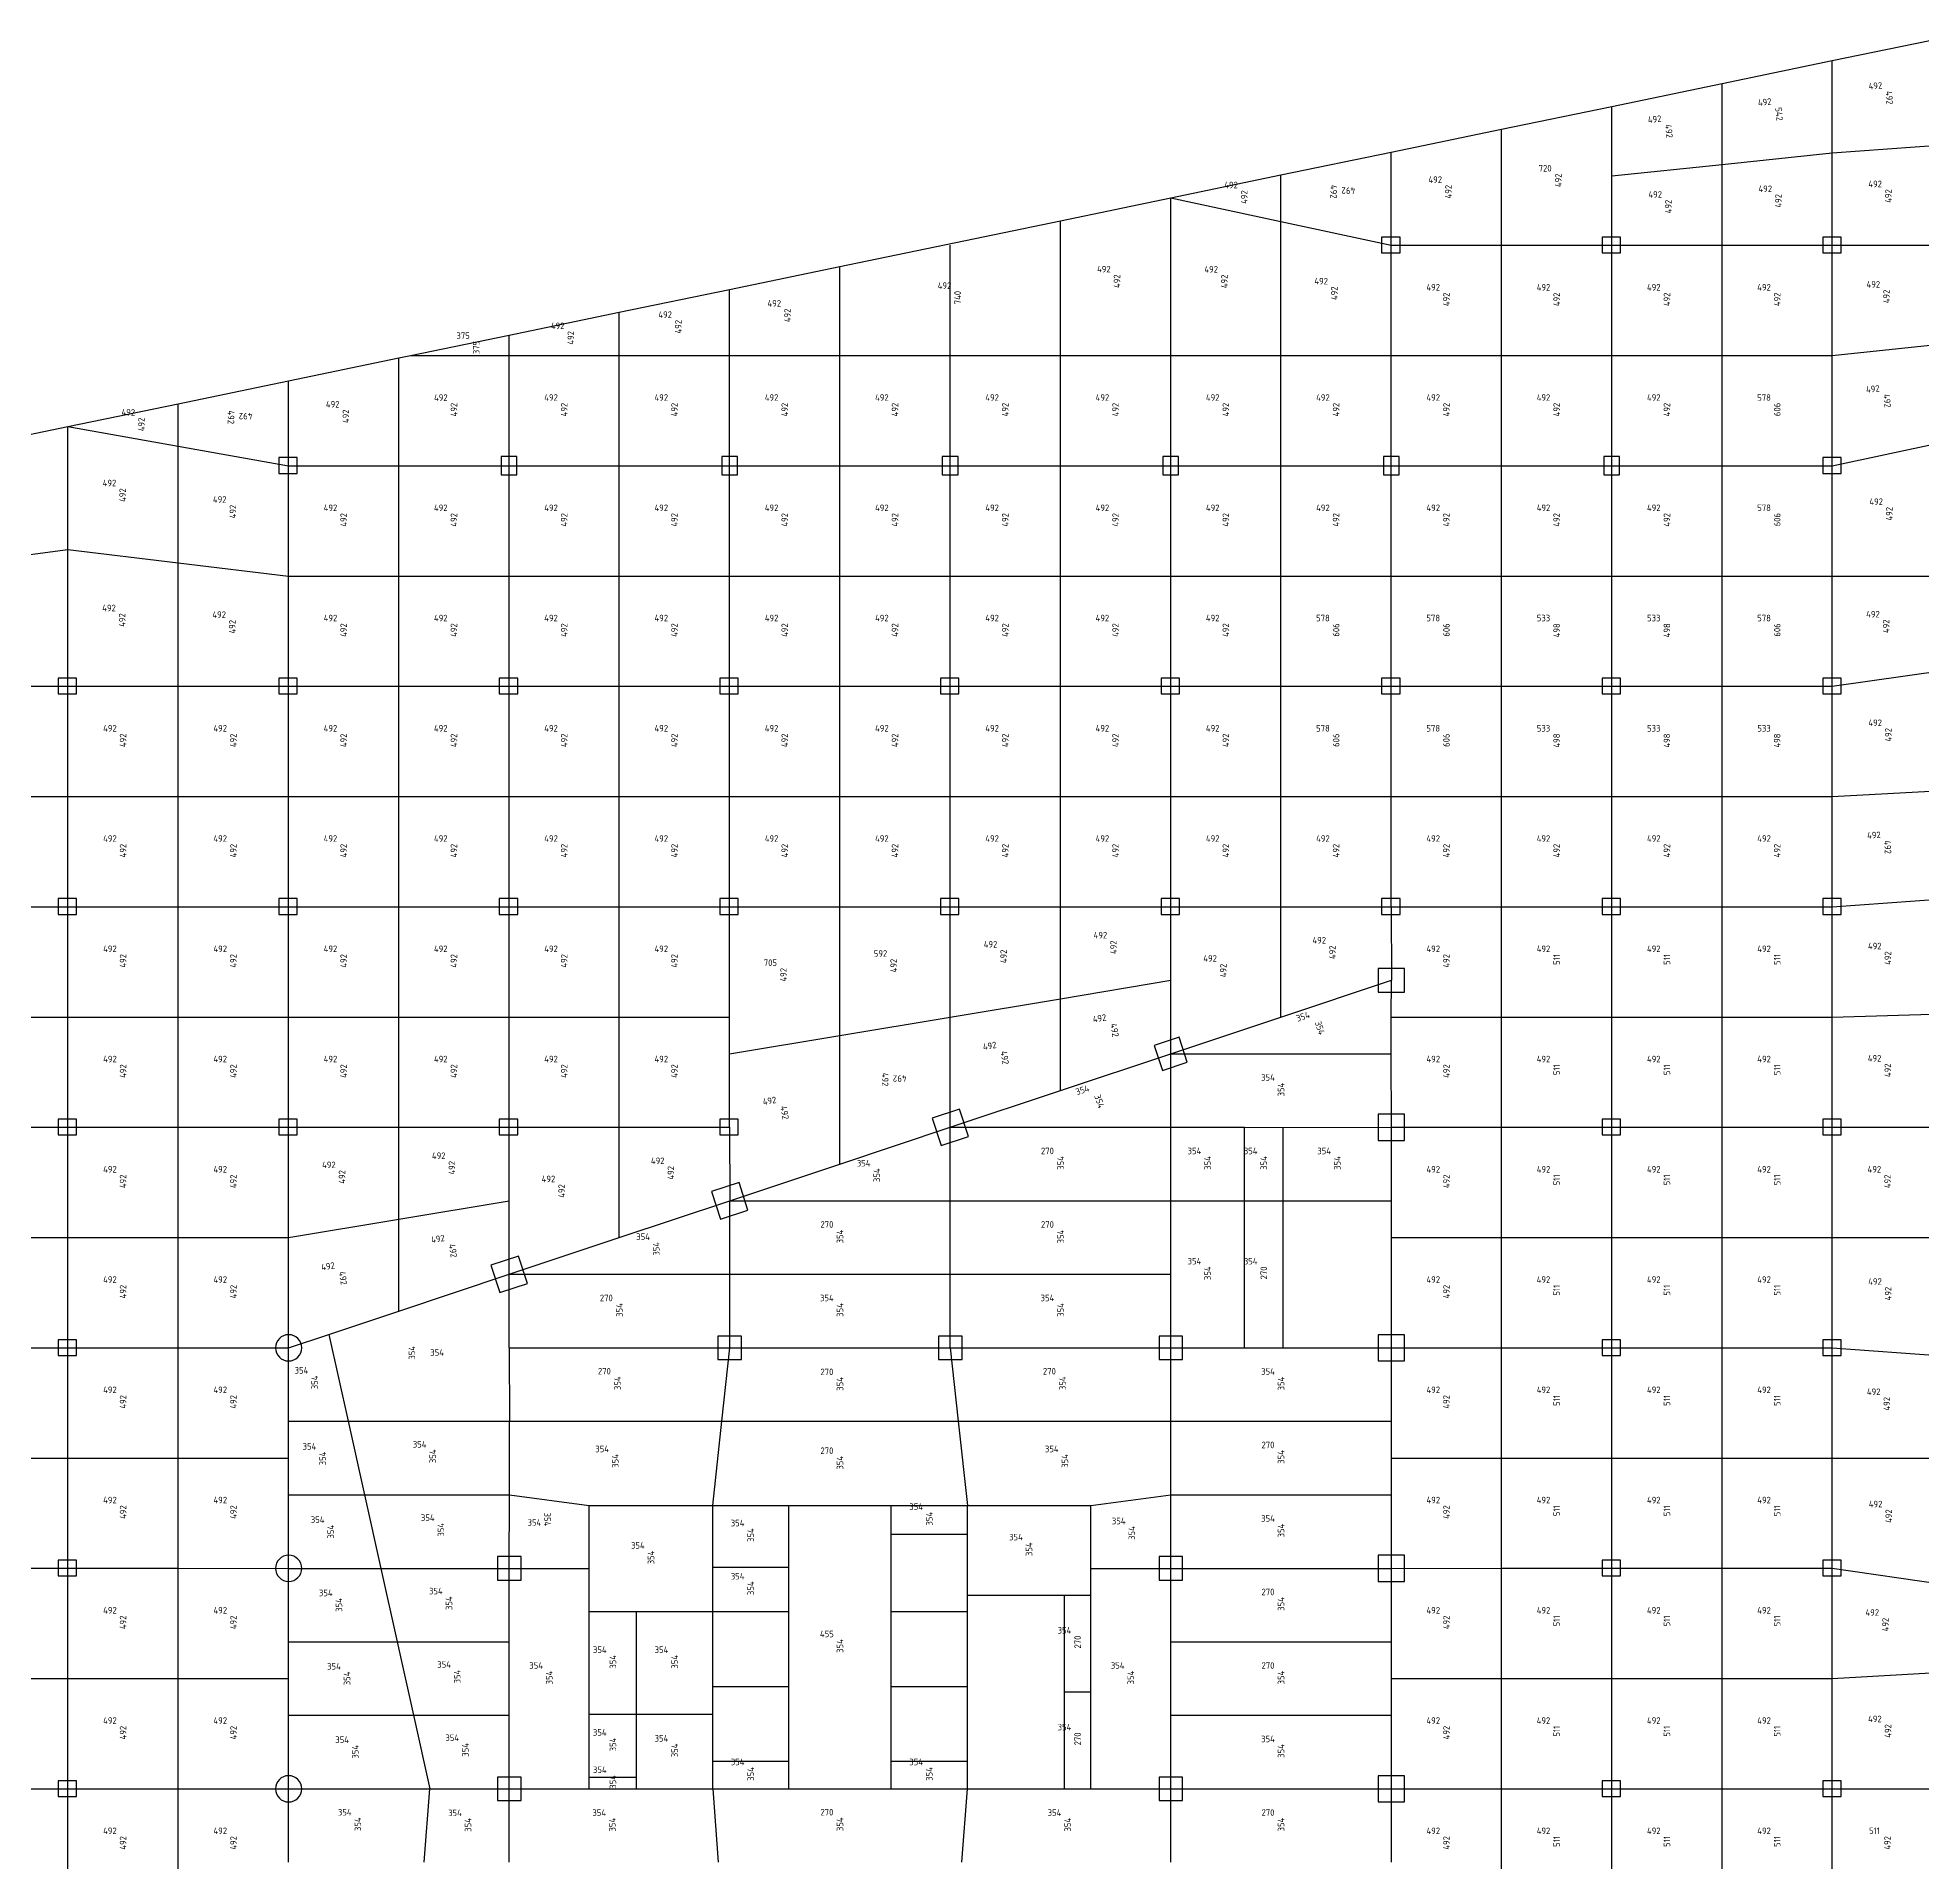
# Model space of a CAD drawing. Header units: millimetres. Extents: x -245177 to 1112891, y -1092030 to 122567.
# Drawn here: x 857635 to 929415, y 16233 to 85741 of the extents above; entities that cross this region are included whole.
import ezdxf
from ezdxf.enums import TextEntityAlignment as Align

# ---------------------------------------------------------------- set-up
doc = ezdxf.new("R2010")
doc.units = ezdxf.units.MM
doc.header["$MEASUREMENT"] = 0
for name, color, linetype in [('12', 2, 'Continuous'), ('dsg', 7, 'Continuous'), ('jiantu', 134, 'Continuous')]:
    doc.layers.add(name, color=color, linetype=linetype)
doc.styles.add('TrueTypeFont', font='yjkeng.shx', dxfattribs={"bigfont": 'yjkchn.shx'})

msp = doc.modelspace()

# ---------------------------------------------------------------- linework, layer by layer
at = {"layer": 'jiantu', "color": 94}
for p, q in [((925987, 84869), (930193, 85741)), ((921787, 83997), (925987, 84869)), ((917587, 83126), (921787, 83997)), ((913387, 82254), (917587, 83126)), ((909187, 81383), (913387, 82254)), ((904987, 80511), (909187, 81383)), ((900787, 79640), (904987, 80511)), ((896587, 78769), (900787, 79640)), ((888187, 77026), (896587, 78769)), ((883987, 76154), (888187, 77026)), ((879787, 75283), (883987, 76154)), ((875587, 74411), (879787, 75283)), ((871837, 73633), (875587, 74411)), ((867187, 72668), (871387, 73540)), ((871387, 73540), (871837, 73633)), ((862987, 71797), (867187, 72668)), ((858787, 70925), (862987, 71797)), ((854587, 70054), (858787, 70925)), ((903593, 44232), (905073, 44230)), ((903593, 41433), (903593, 44232)), ((905073, 44230), (909193, 44232)), ((909193, 41433), (909193, 44232)), ((903593, 35832), (903593, 41433)), ((909193, 40033), (909193, 41433)), ((909193, 35832), (909193, 40033)), ((903593, 35832), (905072, 35830)), ((905072, 35830), (909193, 35832)), ((878643, 29832), (880093, 29832)), ((878643, 27432), (878643, 29832)), ((881593, 29832), (883343, 29832)), ((883343, 29832), (883443, 29832)), ((883343, 27482), (883343, 29832)), ((890143, 29832), (890443, 29832)), ((890143, 28732), (890143, 29832)), ((892743, 29832), (893043, 29832)), ((893043, 28732), (893043, 29832)), ((896643, 29832), (897743, 29832)), ((897743, 27432), (897743, 29832)), ((890143, 28732), (893043, 28732)), ((890143, 25782), (890143, 28732)), ((893043, 27957), (893043, 28732)), ((878643, 25782), (878643, 27432)), ((897743, 26407), (897743, 27432)), ((893043, 26407), (893043, 26557)), ((893043, 25782), (893043, 26407)), ((897743, 25432), (897743, 26407)), ((878643, 25432), (878643, 25782)), ((883343, 22932), (883343, 25782)), ((883343, 25782), (886243, 25782)), ((886243, 24957), (886243, 25782)), ((890143, 25782), (893043, 25782)), ((893043, 22932), (893043, 25782)), ((878643, 21882), (878643, 23832)), ((897743, 22732), (897743, 23832)), ((883343, 21882), (883343, 22932)), ((893043, 20082), (893043, 22932)), ((897743, 19032), (897743, 22732)), ((878643, 19482), (878643, 21882)), ((883343, 20082), (883343, 21882)), ((886243, 20082), (886243, 20907)), ((890143, 20082), (890143, 20907)), ((878643, 19032), (878643, 19482)), ((883343, 19032), (883343, 20082)), ((883343, 20082), (886243, 20082)), ((886243, 19032), (886243, 20082)), ((890143, 19032), (890143, 20082)), ((890143, 20082), (893043, 20082)), ((893043, 19032), (893043, 20082)), ((878643, 19032), (879893, 19032)), ((879893, 19032), (880443, 19032)), ((880443, 19032), (883343, 19032)), ((885943, 19032), (886243, 19032)), ((890143, 19032), (890443, 19032)), ((893043, 19032), (896493, 19032)), ((896493, 19032), (896743, 19032)), ((896743, 19032), (897743, 19032))]:
    msp.add_line(p, q, dxfattribs=at)
at = {"layer": 'jiantu'}
for p, q in [((925987, 81351), (925987, 84869)), ((921787, 80915), (921787, 83997)), ((917587, 80479), (917587, 83126)), ((913387, 77833), (913387, 82254)), ((909187, 77833), (909187, 81383)), ((921787, 80915), (925987, 81351)), ((925987, 81351), (930193, 81657)), ((925987, 77833), (925987, 81351)), ((904987, 78737), (904987, 80511)), ((917587, 80479), (921787, 80915)), ((917587, 77833), (917587, 80479)), ((921787, 77833), (921787, 80915)), ((900787, 73633), (900787, 79640)), ((900787, 79640), (904987, 78737)), ((896587, 73633), (896587, 78769)), ((904987, 73633), (904987, 78737)), ((904987, 78737), (909187, 77833)), ((892387, 73633), (892387, 77833)), ((909187, 77833), (913387, 77833)), ((909187, 73633), (909187, 77833)), ((913387, 77833), (917587, 77833)), ((913387, 73633), (913387, 77833)), ((917587, 77833), (921787, 77833)), ((917587, 73633), (917587, 77833)), ((921787, 77833), (925987, 77833)), ((921787, 73633), (921787, 77833)), ((925987, 77833), (930193, 77833)), ((925987, 73633), (925987, 77833)), ((888187, 73633), (888187, 77026)), ((883987, 73633), (883987, 76154)), ((879787, 73633), (879787, 75283)), ((875587, 73633), (875587, 74411)), ((925987, 73633), (930192, 74083)), ((871387, 69433), (871387, 73540)), ((871837, 73633), (875587, 73633)), ((875587, 69433), (875587, 73633)), ((875587, 73633), (879787, 73633)), ((879787, 69433), (879787, 73633)), ((879787, 73633), (883987, 73633)), ((883987, 69433), (883987, 73633)), ((883987, 73633), (888187, 73633)), ((888187, 69433), (888187, 73633)), ((888187, 73633), (892387, 73633)), ((892387, 69433), (892387, 73633)), ((892387, 73633), (896587, 73633)), ((896587, 69433), (896587, 73633)), ((896587, 73633), (900787, 73633)), ((900787, 69433), (900787, 73633)), ((900787, 73633), (904987, 73633)), ((904987, 69433), (904987, 73633)), ((904987, 73633), (909187, 73633)), ((909187, 69433), (909187, 73633)), ((909187, 73633), (913387, 73633)), ((913387, 69433), (913387, 73633)), ((913387, 73633), (917587, 73633)), ((917587, 69433), (917587, 73633)), ((917587, 73633), (921787, 73633)), ((921787, 69433), (921787, 73633)), ((921787, 73633), (925987, 73633)), ((925987, 69433), (925987, 73633)), ((867187, 69433), (867187, 72668)), ((862987, 70179), (862987, 71797)), ((858787, 66248), (858787, 70925)), ((858787, 70925), (862987, 70179)), ((862987, 65740), (862987, 70179)), ((862987, 70179), (867187, 69433)), ((925987, 69433), (930192, 70333)), ((867187, 69433), (871387, 69433)), ((867187, 65233), (867187, 69433)), ((871387, 69433), (875587, 69433)), ((871387, 65233), (871387, 69433)), ((875587, 69433), (879787, 69433)), ((875587, 65233), (875587, 69433)), ((879787, 69433), (883987, 69433)), ((879787, 65233), (879787, 69433)), ((883987, 69433), (888187, 69433)), ((883987, 65233), (883987, 69433)), ((888187, 69433), (892387, 69433)), ((888187, 65233), (888187, 69433)), ((892387, 69433), (896587, 69433)), ((892387, 65233), (892387, 69433)), ((896587, 69433), (900787, 69433)), ((896587, 65233), (896587, 69433)), ((900787, 69433), (904987, 69433)), ((900787, 65233), (900787, 69433)), ((904987, 69433), (909187, 69433)), ((904987, 65233), (904987, 69433)), ((909187, 69433), (913387, 69433)), ((909187, 65233), (909187, 69433)), ((913387, 69433), (917587, 69433)), ((913387, 65233), (913387, 69433)), ((917587, 69433), (921787, 69433)), ((917587, 65233), (917587, 69433)), ((921787, 69433), (925987, 69433)), ((921787, 65233), (921787, 69433)), ((925987, 65233), (925987, 69433)), ((854587, 65678), (858787, 66248)), ((858787, 61033), (858787, 66248)), ((858787, 66248), (862987, 65740)), ((862987, 61033), (862987, 65740)), ((862987, 65740), (867187, 65233)), ((867187, 61033), (867187, 65233)), ((867187, 65233), (871387, 65233)), ((871387, 61033), (871387, 65233)), ((871387, 65233), (875587, 65233)), ((875587, 61033), (875587, 65233)), ((875587, 65233), (879787, 65233)), ((879787, 61033), (879787, 65233)), ((879787, 65233), (883987, 65233)), ((883987, 61033), (883987, 65233)), ((883987, 65233), (888187, 65233)), ((888187, 61033), (888187, 65233)), ((888187, 65233), (892387, 65233)), ((892387, 61033), (892387, 65233)), ((892387, 65233), (896587, 65233)), ((896587, 61033), (896587, 65233)), ((896587, 65233), (900787, 65233)), ((900787, 61033), (900787, 65233)), ((900787, 65233), (904987, 65233)), ((904987, 61033), (904987, 65233)), ((904987, 65233), (909187, 65233)), ((909187, 61033), (909187, 65233)), ((909187, 65233), (913387, 65233)), ((913387, 61033), (913387, 65233)), ((913387, 65233), (917587, 65233)), ((917587, 61033), (917587, 65233)), ((917587, 65233), (921787, 65233)), ((921787, 61033), (921787, 65233)), ((921787, 65233), (925987, 65233)), ((925987, 61033), (925987, 65233)), ((925987, 65233), (930192, 65233)), ((854587, 61033), (858787, 61033)), ((858787, 61033), (862987, 61033)), ((858787, 56833), (858787, 61033)), ((862987, 61033), (867187, 61033)), ((862987, 56833), (862987, 61033)), ((867187, 61033), (871387, 61033)), ((867187, 56833), (867187, 61033)), ((871387, 61033), (875587, 61033)), ((871387, 56833), (871387, 61033)), ((875587, 61033), (879787, 61033)), ((875587, 56833), (875587, 61033)), ((879787, 61033), (883987, 61033)), ((879787, 56833), (879787, 61033)), ((883987, 61033), (888187, 61033)), ((883987, 56833), (883987, 61033)), ((888187, 61033), (892387, 61033)), ((888187, 56833), (888187, 61033)), ((892387, 61033), (896587, 61033)), ((892387, 56833), (892387, 61033)), ((896587, 61033), (900787, 61033)), ((896587, 56833), (896587, 61033)), ((900787, 61033), (904987, 61033)), ((900787, 56833), (900787, 61033)), ((904987, 61033), (909187, 61033)), ((904987, 56833), (904987, 61033)), ((909187, 61033), (913387, 61033)), ((909187, 56833), (909187, 61033)), ((913387, 61033), (917587, 61033)), ((913387, 56833), (913387, 61033)), ((917587, 61033), (921787, 61033)), ((917587, 56833), (917587, 61033)), ((921787, 61033), (925987, 61033)), ((921787, 56833), (921787, 61033)), ((925987, 61033), (930191, 61633)), ((925987, 56833), (925987, 61033)), ((854587, 56833), (858787, 56833)), ((858787, 52633), (858787, 56833)), ((858787, 56833), (862987, 56833)), ((862987, 52633), (862987, 56833)), ((862987, 56833), (867187, 56833)), ((867187, 52633), (867187, 56833)), ((867187, 56833), (871387, 56833)), ((871387, 56833), (875587, 56833)), ((871387, 52633), (871387, 56833)), ((875587, 52633), (875587, 56833)), ((875587, 56833), (879787, 56833)), ((879787, 56833), (883987, 56833)), ((879787, 52633), (879787, 56833)), ((883987, 52633), (883987, 56833)), ((883987, 56833), (888187, 56833)), ((888187, 56833), (892387, 56833)), ((888187, 52633), (888187, 56833)), ((892387, 52633), (892387, 56833)), ((892387, 56833), (896587, 56833)), ((896587, 56833), (900787, 56833)), ((896587, 52633), (896587, 56833)), ((900787, 52633), (900787, 56833)), ((900787, 56833), (904987, 56833)), ((904987, 56833), (909187, 56833)), ((904987, 52633), (904987, 56833)), ((909187, 52633), (909187, 56833)), ((909187, 56833), (913387, 56833)), ((913387, 52633), (913387, 56833)), ((913387, 56833), (917587, 56833)), ((917587, 52633), (917587, 56833)), ((917587, 56833), (921787, 56833)), ((921787, 52633), (921787, 56833)), ((921787, 56833), (925987, 56833)), ((925987, 56833), (930191, 57066)), ((925987, 52633), (925987, 56833)), ((854587, 52633), (858787, 52633)), ((858787, 52633), (862987, 52633)), ((858787, 48433), (858787, 52633)), ((862987, 52633), (867187, 52633)), ((862987, 48433), (862987, 52633)), ((867187, 52633), (871387, 52633)), ((867187, 48433), (867187, 52633)), ((871387, 52633), (875587, 52633)), ((871387, 48433), (871387, 52633)), ((875587, 52633), (879787, 52633)), ((875587, 48433), (875587, 52633)), ((879787, 52633), (883987, 52633)), ((879787, 48433), (879787, 52633)), ((883987, 52633), (888187, 52633)), ((883987, 48433), (883987, 52633)), ((888187, 52633), (892387, 52633)), ((888187, 47733), (888187, 52633)), ((892387, 52633), (896587, 52633)), ((892390, 48433), (892387, 52633)), ((896587, 52633), (900787, 52633)), ((896587, 49133), (896587, 52633)), ((900787, 52633), (904987, 52633)), ((900789, 49833), (900787, 52633)), ((904987, 52633), (909187, 52633)), ((904987, 48431), (904987, 52633)), ((909187, 52633), (913387, 52633)), ((909187, 52633), (909193, 49832)), ((913387, 52633), (917587, 52633)), ((913387, 48433), (913387, 52633)), ((917587, 52633), (921787, 52633)), ((917587, 48433), (917587, 52633)), ((921787, 52633), (925987, 52633)), ((921787, 48433), (921787, 52633)), ((925987, 52633), (930191, 52933)), ((925987, 48433), (925987, 52633)), ((896587, 49133), (900789, 49833)), ((900791, 47033), (900789, 49833)), ((904987, 48431), (909193, 49832)), ((909189, 48433), (909193, 49832)), ((892390, 48433), (896587, 49133)), ((896587, 45631), (896587, 49133)), ((854587, 48433), (858787, 48433)), ((858787, 44233), (858787, 48433)), ((858787, 48433), (862987, 48433)), ((862987, 44233), (862987, 48433)), ((862987, 48433), (867187, 48433)), ((867187, 44233), (867187, 48433)), ((867187, 48433), (871387, 48433)), ((871387, 44233), (871387, 48433)), ((871387, 48433), (875587, 48433)), ((875587, 44233), (875587, 48433)), ((875587, 48433), (879787, 48433)), ((879787, 44233), (879787, 48433)), ((879787, 48433), (883987, 48433)), ((883987, 47033), (883987, 48433)), ((888187, 47733), (892390, 48433)), ((892393, 44232), (892390, 48433)), ((900791, 47033), (904987, 48431)), ((909190, 47033), (909189, 48433)), ((909189, 48433), (913387, 48433)), ((913387, 44233), (913387, 48433)), ((913387, 48433), (917587, 48433)), ((917587, 44233), (917587, 48433)), ((917587, 48433), (921787, 48433)), ((921787, 44233), (921787, 48433)), ((921787, 48433), (925987, 48433)), ((925987, 48433), (930190, 48551)), ((925987, 44233), (925987, 48433)), ((883987, 47033), (888187, 47733)), ((888187, 42831), (888187, 47733)), ((883987, 44233), (883987, 47033)), ((896587, 45631), (900791, 47033)), ((900793, 44232), (900791, 47033)), ((900791, 47033), (909190, 47033)), ((909193, 44232), (909190, 47033)), ((892393, 44232), (896587, 45631)), ((854587, 44233), (858787, 44233)), ((858787, 44233), (862987, 44233)), ((858787, 40033), (858787, 44233)), ((862987, 44233), (867187, 44233)), ((862987, 40033), (862987, 44233)), ((867187, 44233), (871387, 44233)), ((867190, 40033), (867187, 44233)), ((871387, 44233), (875587, 44233)), ((871387, 40732), (871387, 44233)), ((875587, 44233), (879787, 44233)), ((875590, 41433), (875587, 44233)), ((879787, 44233), (883987, 44233)), ((879787, 40031), (879787, 44233)), ((883987, 44233), (883993, 41432)), ((888187, 42831), (892393, 44232)), ((892393, 44232), (900793, 44232)), ((892393, 41433), (892393, 44232)), ((900793, 44232), (903593, 44232)), ((900793, 41433), (900793, 44232)), ((903593, 44232), (905073, 44230)), ((905073, 44230), (909193, 44232)), ((905073, 41433), (905073, 44230)), ((909193, 44232), (913387, 44233)), ((909193, 41433), (909193, 44232)), ((913387, 44233), (917587, 44233)), ((913387, 40033), (913387, 44233)), ((917587, 44233), (921787, 44233)), ((917587, 40033), (917587, 44233)), ((921787, 44233), (925987, 44233)), ((921787, 40033), (921787, 44233)), ((925987, 44233), (930190, 44233)), ((925987, 40033), (925987, 44233)), ((883993, 41432), (888187, 42831)), ((871387, 40732), (875590, 41433)), ((875593, 38632), (875590, 41433)), ((879787, 40031), (883993, 41432)), ((883993, 41432), (892393, 41433)), ((883993, 38633), (883993, 41432)), ((892393, 38633), (892393, 41433)), ((892393, 41433), (900793, 41433)), ((900793, 38633), (900793, 41433)), ((900793, 41433), (903593, 41433)), ((903593, 41433), (905073, 41433)), ((905072, 35830), (905073, 41433)), ((905073, 41433), (909193, 41433)), ((909193, 40033), (909193, 41433)), ((867190, 40033), (871387, 40732)), ((871387, 37231), (871387, 40732)), ((854587, 40033), (858787, 40033)), ((858787, 35833), (858787, 40033)), ((858787, 40033), (862987, 40033)), ((862987, 35833), (862987, 40033)), ((862987, 40033), (867190, 40033)), ((867193, 35832), (867190, 40033)), ((875593, 38632), (879787, 40031)), ((909193, 35832), (909193, 40033)), ((909193, 40033), (913387, 40033)), ((913387, 35833), (913387, 40033)), ((913387, 40033), (917587, 40033)), ((917587, 35833), (917587, 40033)), ((917587, 40033), (921787, 40033)), ((921787, 35833), (921787, 40033)), ((921787, 40033), (925987, 40033)), ((925987, 35833), (925987, 40033)), ((925987, 40033), (930190, 40033)), ((871387, 37231), (875593, 38632)), ((875587, 35832), (875593, 38632)), ((875593, 38632), (883993, 38633)), ((883993, 35832), (883993, 38633)), ((883993, 38633), (892393, 38633)), ((892393, 35832), (892393, 38633)), ((892393, 38633), (900793, 38633)), ((900793, 35832), (900793, 38633)), ((868719, 36341), (871387, 37231)), ((867193, 35832), (868719, 36341)), ((868719, 36341), (869455, 33033)), ((854587, 35833), (858787, 35833)), ((858787, 35833), (862987, 35833)), ((858787, 31633), (858787, 35833)), ((862987, 35833), (867193, 35832)), ((862987, 31633), (862987, 35833)), ((867193, 33033), (867193, 35832)), ((875587, 35832), (883993, 35832)), ((875587, 35832), (875603, 33033)), ((883690, 33033), (883993, 35832)), ((883993, 35832), (892393, 35832)), ((892393, 35832), (900793, 35832)), ((892393, 35832), (892696, 33033)), ((900793, 35832), (903593, 35832)), ((900793, 33033), (900793, 35832)), ((903593, 35832), (905072, 35830)), ((905072, 35830), (909193, 35832)), ((909193, 35832), (913387, 35833)), ((909193, 33033), (909193, 35832)), ((913387, 35833), (917587, 35833)), ((913387, 31633), (913387, 35833)), ((917587, 35833), (921787, 35833)), ((917587, 31633), (917587, 35833)), ((921787, 35833), (925987, 35833)), ((921787, 31633), (921787, 35833)), ((925987, 35833), (930189, 35533)), ((925987, 31633), (925987, 35833)), ((867193, 33033), (869455, 33033)), ((867193, 31633), (867193, 33033)), ((869455, 33033), (875603, 33033)), ((869455, 33033), (870079, 30233)), ((875601, 30233), (875603, 33033)), ((875603, 33033), (883690, 33033)), ((883343, 29832), (883690, 33033)), ((883690, 33033), (892696, 33033)), ((892696, 33033), (893043, 29832)), ((892696, 33033), (900793, 33033)), ((900793, 30233), (900793, 33033)), ((900793, 33033), (909193, 33033)), ((909193, 31633), (909193, 33033)), ((854587, 31633), (858787, 31633)), ((858787, 27433), (858787, 31633)), ((858787, 31633), (862987, 31633)), ((862987, 27433), (862987, 31633)), ((862987, 31633), (867193, 31633)), ((867193, 30233), (867193, 31633)), ((909193, 30233), (909193, 31633)), ((909193, 31633), (913387, 31633)), ((913387, 27433), (913387, 31633)), ((913387, 31633), (917587, 31633)), ((917587, 27433), (917587, 31633)), ((917587, 31633), (921787, 31633)), ((921787, 27433), (921787, 31633)), ((921787, 31633), (925987, 31633)), ((925987, 27433), (925987, 31633)), ((925987, 31633), (930189, 31633)), ((867193, 27432), (867193, 30233)), ((867193, 30233), (870079, 30233)), ((870079, 30233), (875601, 30233)), ((870079, 30233), (870702, 27432)), ((875593, 27432), (875601, 30233)), ((875601, 30233), (878643, 29832)), ((897743, 29832), (900793, 30233)), ((900793, 27432), (900793, 30233)), ((900793, 30233), (909193, 30233)), ((909193, 27432), (909193, 30233)), ((880093, 29832), (881593, 29832)), ((883343, 29832), (883443, 29832)), ((883443, 29832), (886243, 29832)), ((886243, 29832), (890143, 29832)), ((886243, 27482), (886243, 29832)), ((890443, 29832), (892743, 29832)), ((893043, 29832), (896643, 29832)), ((854587, 27433), (858787, 27433)), ((858787, 27433), (862987, 27433)), ((858787, 23233), (858787, 27433)), ((862987, 27433), (867193, 27432)), ((862987, 23233), (862987, 27433)), ((867193, 27432), (870702, 27432)), ((867193, 24633), (867193, 27432)), ((870702, 27432), (875593, 27432)), ((870702, 27432), (871326, 24633)), ((875593, 27432), (878643, 27432)), ((875597, 24633), (875593, 27432)), ((883343, 27482), (886243, 27482)), ((883343, 25782), (883343, 27482)), ((886243, 26607), (886243, 27482)), ((893043, 26557), (893043, 27957)), ((897743, 27432), (900793, 27432)), ((900793, 27432), (909193, 27432)), ((900793, 24633), (900793, 27432)), ((909193, 27432), (913387, 27433)), ((909193, 24633), (909193, 27432)), ((913387, 27433), (917587, 27433)), ((913387, 23233), (913387, 27433)), ((917587, 27433), (921787, 27433)), ((917587, 23233), (917587, 27433)), ((921787, 27433), (925987, 27433)), ((921787, 23233), (921787, 27433)), ((925987, 27433), (930189, 26834)), ((925987, 23233), (925987, 27433)), ((886243, 25782), (886243, 26607)), ((893043, 26407), (896744, 26407)), ((896743, 22733), (896744, 26407)), ((896744, 26407), (897743, 26407)), ((878643, 25782), (880443, 25782)), ((878643, 23832), (878643, 25432)), ((880443, 25782), (883343, 25782)), ((880443, 21882), (880443, 25782)), ((886243, 24957), (886243, 25782)), ((890143, 24957), (890143, 25782)), ((897743, 23832), (897743, 25432)), ((867193, 24633), (871326, 24633)), ((867193, 23233), (867193, 24633)), ((871326, 24633), (875597, 24633)), ((871326, 24633), (871949, 21833)), ((875595, 21833), (875597, 24633)), ((886243, 23757), (886243, 24957)), ((890143, 23657), (890143, 24957)), ((900793, 21833), (900793, 24633)), ((900793, 24633), (909193, 24633)), ((909193, 23233), (909193, 24633)), ((886243, 22932), (886243, 23757)), ((854587, 23233), (858787, 23233)), ((858787, 19033), (858787, 23233)), ((858787, 23233), (862987, 23233)), ((862987, 19033), (862987, 23233)), ((862987, 23233), (867193, 23233)), ((867193, 21833), (867193, 23233)), ((890143, 22932), (890143, 23657)), ((909193, 21833), (909193, 23233)), ((909193, 23233), (913387, 23233)), ((913387, 19033), (913387, 23233)), ((913387, 23233), (917587, 23233)), ((917587, 19033), (917587, 23233)), ((917587, 23233), (921787, 23233)), ((921787, 19033), (921787, 23233)), ((921787, 23233), (925987, 23233)), ((925987, 23233), (930188, 23483)), ((925987, 19033), (925987, 23233)), ((883343, 22932), (886243, 22932)), ((886243, 22107), (886243, 22932)), ((890143, 22932), (893043, 22932)), ((890143, 22107), (890143, 22932)), ((896743, 19032), (896743, 22733)), ((896743, 22733), (897743, 22732)), ((867193, 19032), (867193, 21833)), ((867193, 21833), (871949, 21833)), ((871949, 21833), (875595, 21833)), ((871949, 21833), (872572, 19032)), ((875593, 19032), (875595, 21833)), ((878643, 21882), (880443, 21882)), ((880443, 19482), (880443, 21882)), ((880443, 21882), (883343, 21882)), ((886243, 20907), (886243, 22107)), ((890143, 20907), (890143, 22107)), ((900793, 19032), (900793, 21833)), ((900793, 21833), (909193, 21833)), ((909193, 19032), (909193, 21833)), ((878643, 19482), (880443, 19482)), ((880443, 19032), (880443, 19482)), ((854587, 19033), (858787, 19033)), ((858787, 19033), (862987, 19033)), ((858787, 14833), (858787, 19033)), ((862987, 19033), (867193, 19032)), ((862987, 14833), (862987, 19033)), ((867193, 19032), (872572, 19032)), ((867193, 16233), (867193, 19032)), ((872354, 16233), (872572, 19032)), ((872572, 19032), (875593, 19032)), ((875591, 16233), (875593, 19032)), ((875593, 19032), (878643, 19032)), ((883343, 19032), (883993, 19032)), ((883343, 19032), (883558, 16233)), ((883993, 19032), (885943, 19032)), ((886243, 19032), (890143, 19032)), ((890443, 19032), (892393, 19032)), ((892393, 19032), (893043, 19032)), ((892827, 16233), (893043, 19032)), ((897743, 19032), (900793, 19032)), ((900791, 16233), (900793, 19032)), ((900793, 19032), (909193, 19032)), ((909193, 19032), (913387, 19033)), ((909193, 16233), (909193, 19032)), ((913387, 19033), (917587, 19033)), ((913387, 14833), (913387, 19033)), ((917587, 19033), (921787, 19033)), ((917587, 14833), (917587, 19033)), ((921787, 19033), (925987, 19033)), ((921787, 14833), (921787, 19033)), ((925987, 19033), (930188, 19033)), ((925987, 14833), (925987, 19033))]:
    msp.add_line(p, q, dxfattribs=at)
at = {"layer": 'jiantu', "color": 54}
for points in [[(909522, 78143), (908822, 78143), (908822, 77543), (909522, 77543)], [(917922, 78143), (917222, 78143), (917222, 77543), (917922, 77543)], [(926327, 78143), (925627, 78143), (925627, 77543), (926327, 77543)], [(867517, 69743), (866817, 69743), (866817, 69143), (867517, 69143)], [(875887, 69783), (875287, 69783), (875287, 69083), (875887, 69083)], [(884287, 69783), (883687, 69783), (883687, 69083), (884287, 69083)], [(892687, 69783), (892087, 69783), (892087, 69083), (892687, 69083)], [(901087, 69783), (900487, 69783), (900487, 69083), (901087, 69083)], [(909487, 69783), (908887, 69783), (908887, 69083), (909487, 69083)], [(917887, 69783), (917287, 69783), (917287, 69083), (917887, 69083)], [(926327, 69743), (925627, 69743), (925627, 69143), (926327, 69143)], [(859117, 61343), (858417, 61343), (858417, 60743), (859117, 60743)], [(867517, 61343), (866817, 61343), (866817, 60743), (867517, 60743)], [(875917, 61343), (875217, 61343), (875217, 60743), (875917, 60743)], [(884317, 61343), (883617, 61343), (883617, 60743), (884317, 60743)], [(892717, 61343), (892017, 61343), (892017, 60743), (892717, 60743)], [(901122, 61343), (900422, 61343), (900422, 60743), (901122, 60743)], [(909522, 61343), (908822, 61343), (908822, 60743), (909522, 60743)], [(917922, 61343), (917222, 61343), (917222, 60743), (917922, 60743)], [(926327, 61343), (925627, 61343), (925627, 60743), (926327, 60743)], [(859117, 52943), (858417, 52943), (858417, 52343), (859117, 52343)], [(867517, 52943), (866817, 52943), (866817, 52343), (867517, 52343)], [(875917, 52943), (875217, 52943), (875217, 52343), (875917, 52343)], [(884317, 52943), (883617, 52943), (883617, 52343), (884317, 52343)], [(892717, 52943), (892017, 52943), (892017, 52343), (892717, 52343)], [(901122, 52943), (900422, 52943), (900422, 52343), (901122, 52343)], [(909522, 52943), (908822, 52943), (908822, 52343), (909522, 52343)], [(917922, 52943), (917222, 52943), (917222, 52343), (917922, 52343)], [(926327, 52943), (925627, 52943), (925627, 52343), (926327, 52343)], [(909693, 50282), (908693, 50282), (908693, 49382), (909693, 49382)], [(901112, 47663), (900161, 47354), (900470, 46403), (901421, 46712)], [(859117, 44543), (858417, 44543), (858417, 43943), (859117, 43943)], [(867517, 44543), (866817, 44543), (866817, 43943), (867517, 43943)], [(875917, 44543), (875217, 44543), (875217, 43943), (875917, 43943)], [(884317, 44543), (883617, 44543), (883617, 43943), (884317, 43943)], [(892746, 44926), (891700, 44586), (892040, 43539), (893086, 43879)], [(909693, 44732), (908693, 44732), (908693, 43732), (909693, 43732)], [(917922, 44543), (917222, 44543), (917222, 43943), (917922, 43943)], [(926327, 44543), (925627, 44543), (925627, 43943), (926327, 43943)], [(884346, 42126), (883300, 41786), (883640, 40739), (884686, 41079)], [(875946, 39326), (874900, 38986), (875240, 37939), (876286, 38279)], [(859117, 36143), (858417, 36143), (858417, 35543), (859117, 35543)], [(884443, 36282), (883543, 36282), (883543, 35382), (884443, 35382)], [(892843, 36282), (891943, 36282), (891943, 35382), (892843, 35382)], [(901243, 36282), (900343, 36282), (900343, 35382), (901243, 35382)], [(909693, 36332), (908693, 36332), (908693, 35332), (909693, 35332)], [(917922, 36143), (917222, 36143), (917222, 35543), (917922, 35543)], [(926327, 36143), (925627, 36143), (925627, 35543), (926327, 35543)], [(859117, 27743), (858417, 27743), (858417, 27143), (859117, 27143)], [(876043, 27882), (875143, 27882), (875143, 26982), (876043, 26982)], [(901243, 27882), (900343, 27882), (900343, 26982), (901243, 26982)], [(909693, 27932), (908693, 27932), (908693, 26932), (909693, 26932)], [(917922, 27743), (917222, 27743), (917222, 27143), (917922, 27143)], [(926327, 27743), (925627, 27743), (925627, 27143), (926327, 27143)], [(876043, 19482), (875143, 19482), (875143, 18582), (876043, 18582)], [(901243, 19482), (900343, 19482), (900343, 18582), (901243, 18582)], [(909693, 19532), (908693, 19532), (908693, 18532), (909693, 18532)], [(859117, 19343), (858417, 19343), (858417, 18743), (859117, 18743)], [(917922, 19343), (917222, 19343), (917222, 18743), (917922, 18743)], [(926327, 19343), (925627, 19343), (925627, 18743), (926327, 18743)]]:
    msp.add_lwpolyline(points, close=True, dxfattribs=at)
for points in [[(867693, 35832, 1), (866693, 35832, 1)], [(867693, 27432, 1), (866693, 27432, 1)], [(867693, 19032, 1), (866693, 19032, 1)]]:
    msp.add_lwpolyline(points, format="xyb", close=True, dxfattribs=at)

# ---------------------------------------------------------------- texts
at = {"layer": '12', "color": 2, "linetype": 'Continuous', "style": 'TrueTypeFont'}
for s, rotation, p in [('492', 4.15566, (927642, 83711)), ('492', 5.92298, (923433, 83089)), ('492', 5.92298, (919240, 82437)), ('492', 270, (906798, 79873)), ('492', 6.10781, (927550, 72163)), ('492', 270, (864798, 71281)), ('492', 3.17681, (927583, 55166)), ('492', 9.46543, (898110, 48186)), ('354', 18.43495, (905889, 48263)), ('492', 9.46543, (893925, 47140)), ('492', 270, (889713, 46051)), ('354', 0.00195, (904492, 45932)), ('492', 9.45716, (885541, 45045)), ('354', 18.45031, (897491, 45463)), ('354', 0.00415, (889093, 42666)), ('492', 9.46232, (872911, 39786)), ('354', 0.00415, (880693, 39866)), ('492', 9.46232, (868725, 38740)), ('354', 89.88356, (872087, 35643)), ('354', 359.84477, (876551, 28978))]:
    msp.add_text(s, height=250, rotation=rotation, dxfattribs=at).set_placement(p, align=Align.BOTTOM_CENTER)
for s, rotation, p in [('492', -85.84434, (928142, 83712)), ('492', -84.07702, (919740, 82438)), ('492', -83.89219, (928050, 72164)), ('492', -86.82319, (928083, 55166)), ('492', -80.53457, (898610, 48188)), ('354', -71.56505, (906389, 48266)), ('492', -80.53457, (894425, 47141)), ('354', -71.54969, (897991, 45466)), ('492', -80.54284, (886041, 45046)), ('492', -80.53768, (873411, 39787)), ('492', -80.53768, (869225, 38741)), ('354', -0.11644, (872587, 35657))]:
    msp.add_text(s, height=250, rotation=rotation, dxfattribs=at).set_placement(p, align=Align.MIDDLE_LEFT)
for s, p in [('492', (910864, 80134)), ('492', (903087, 79929)), ('492', (919241, 79568)), ('492', (923434, 79785)), ('492', (927619, 79969)), ('492', (898242, 76724)), ('492', (902330, 76717)), ('492', (892174, 76095)), ('492', (906519, 76266)), ('492', (910787, 76033)), ('492', (914987, 76033)), ('492', (919187, 76033)), ('492', (923387, 76033)), ('492', (927550, 76143)), ('492', (885691, 75422)), ('492', (877439, 74566)), ('492', (881534, 74991)), ('375', (873837, 74192)), ('492', (868871, 71577)), ('492', (872990, 71831)), ('492', (877187, 71833)), ('492', (881387, 71833)), ('492', (885587, 71833)), ('492', (889787, 71833)), ('492', (893987, 71833)), ('492', (898187, 71833)), ('492', (902387, 71833)), ('492', (906587, 71833)), ('492', (910787, 71833)), ('492', (914987, 71833)), ('492', (919187, 71833)), ('492', (861087, 71267)), ('492', (860369, 68576)), ('492', (864568, 67949)), ('492', (927657, 67865)), ('492', (868787, 67633)), ('492', (872987, 67633)), ('492', (877187, 67633)), ('492', (881387, 67633)), ('492', (885587, 67633)), ('492', (889787, 67633)), ('492', (893987, 67633)), ('492', (898187, 67633)), ('492', (902387, 67633)), ('492', (906587, 67633)), ('492', (910787, 67633)), ('492', (914987, 67633)), ('492', (919187, 67633)), ('492', (860352, 63816)), ('492', (864548, 63562)), ('492', (927536, 63579)), ('492', (868787, 63433)), ('492', (872987, 63433)), ('492', (877187, 63433)), ('492', (881387, 63433)), ('492', (885587, 63433)), ('492', (889787, 63433)), ('492', (893987, 63433)), ('492', (898187, 63433)), ('492', (902387, 63433)), ('492', (927619, 59444)), ('492', (860387, 59233)), ('492', (864587, 59233)), ('492', (868787, 59233)), ('492', (872987, 59233)), ('492', (877187, 59233)), ('492', (881387, 59233)), ('492', (885587, 59233)), ('492', (889787, 59233)), ('492', (893987, 59233)), ('492', (898187, 59233)), ('492', (902387, 59233)), ('492', (860387, 55033)), ('492', (864587, 55033)), ('492', (868787, 55033)), ('492', (872987, 55033)), ('492', (877187, 55033)), ('492', (881387, 55033)), ('492', (885587, 55033)), ('492', (889787, 55033)), ('492', (893987, 55033)), ('492', (898187, 55033)), ('492', (902387, 55033)), ('492', (906587, 55033)), ('492', (910787, 55033)), ('492', (914987, 55033)), ('492', (919187, 55033)), ('492', (923387, 55033)), ('492', (860387, 50833)), ('492', (864587, 50833)), ('492', (868787, 50833)), ('492', (872987, 50833)), ('492', (877187, 50833)), ('492', (881387, 50833)), ('492', (893925, 51003)), ('492', (898110, 51351)), ('492', (906447, 51159)), ('492', (910788, 50833)), ('492', (914987, 50833)), ('492', (919187, 50833)), ('492', (923387, 50833)), ('492', (927604, 50938)), ('492', (902289, 50466)), ('492', (860387, 46633)), ('492', (864587, 46633)), ('492', (868787, 46633)), ('492', (872987, 46633)), ('492', (877187, 46633)), ('492', (881387, 46633)), ('492', (910789, 46633)), ('492', (914987, 46633)), ('492', (919187, 46633)), ('492', (923387, 46633)), ('492', (927599, 46663)), ('492', (872910, 42951)), ('492', (881249, 42758)), ('270', (896093, 43133)), ('354', (901693, 43133)), ('354', (903833, 43132)), ('354', (906633, 43132)), ('492', (860387, 42433)), ('492', (864588, 42433)), ('492', (868725, 42603)), ('492', (877089, 42066)), ('492', (910790, 42433)), ('492', (914987, 42433)), ('492', (919187, 42433)), ('492', (923387, 42433)), ('492', (927589, 42433)), ('270', (887693, 40333)), ('270', (896093, 40333)), ('354', (901693, 38933)), ('354', (903833, 38932)), ('492', (860387, 38233)), ('492', (864590, 38232)), ('492', (910790, 38233)), ('492', (914987, 38233)), ('492', (919187, 38233)), ('492', (923387, 38233)), ('492', (927613, 38157)), ('270', (879292, 37532)), ('354', (887693, 37533)), ('354', (896093, 37533)), ('354', (867682, 34775)), ('270', (879219, 34742)), ('270', (887693, 34717)), ('270', (896168, 34741)), ('354', (904493, 34732)), ('492', (860387, 34033)), ('492', (864590, 34033)), ('492', (910790, 34033)), ('492', (914987, 34033)), ('492', (919187, 34033)), ('492', (923387, 34033)), ('492', (927562, 33959)), ('354', (867986, 31877)), ('354', (872182, 31958)), ('354', (879132, 31781)), ('270', (887693, 31713)), ('354', (896258, 31781)), ('270', (904493, 31933)), ('492', (860387, 29833)), ('492', (864590, 29833)), ('492', (910790, 29833)), ('492', (914987, 29833)), ('492', (919187, 29833)), ('492', (923387, 29833)), ('354', (872491, 29161)), ('354', (891093, 29582)), ('354', (904493, 29133)), ('492', (927635, 29680)), ('354', (868297, 29087)), ('354', (884293, 28957)), ('354', (894893, 28420)), ('354', (898807, 29035)), ('354', (880493, 28107)), ('354', (868608, 26295)), ('354', (872801, 26364)), ('354', (884293, 26932)), ('270', (904493, 26333)), ('492', (860387, 25633)), ('492', (864590, 25633)), ('492', (910790, 25633)), ('492', (914987, 25633)), ('492', (919187, 25633)), ('492', (923387, 25633)), ('492', (927509, 25549)), ('354', (896743, 24870)), ('354', (879043, 24132)), ('354', (881393, 24132)), ('455', (887693, 24732)), ('354', (868919, 23500)), ('354', (873113, 23570)), ('354', (876619, 23532)), ('354', (898768, 23532)), ('270', (904493, 23533)), ('492', (860387, 21433)), ('492', (864590, 21433)), ('492', (910790, 21433)), ('492', (914987, 21433)), ('492', (919187, 21433)), ('492', (923387, 21433)), ('492', (927608, 21496)), ('354', (869230, 20704)), ('354', (873423, 20777)), ('354', (879043, 20982)), ('354', (881393, 20757)), ('354', (896743, 21182)), ('354', (904493, 20733)), ('354', (884293, 19857)), ('354', (891093, 19857)), ('354', (879043, 19557)), ('354', (869329, 17942)), ('354', (873527, 17917)), ('354', (879022, 17926)), ('270', (887693, 17943)), ('354', (896363, 17926)), ('270', (904493, 17933)), ('492', (860387, 17233)), ('492', (864590, 17233)), ('492', (910790, 17233)), ('492', (914987, 17233)), ('492', (919187, 17233)), ('492', (923387, 17233)), ('511', (927588, 17233))]:
    msp.add_text(s, height=250, dxfattribs=at).set_placement(p, align=Align.BOTTOM_CENTER)
for s, rotation, p in [('492', 90, (915550, 80568)), ('492', 90, (903587, 79929)), ('492', 180.00001, (907296, 79914)), ('492', 90, (911364, 80134)), ('492', 90, (923934, 79785)), ('492', 90, (928119, 79969)), ('492', 90, (919741, 79568)), ('492', 90, (898742, 76724)), ('492', 90, (902830, 76717)), ('492', 90, (907019, 76266)), ('492', 90, (928050, 76143)), ('492', 90, (886191, 75422)), ('492', 90, (911287, 76033)), ('492', 90, (915487, 76033)), ('492', 90, (919687, 76033)), ('492', 90, (923887, 76033)), ('492', 90, (882034, 74991)), ('375', 90, (874337, 74192)), ('492', 90, (877939, 74566)), ('492', 90, (873490, 71831)), ('492', 90, (877687, 71833)), ('492', 90, (881887, 71833)), ('492', 90, (886087, 71833)), ('492', 90, (890287, 71833)), ('492', 90, (894487, 71833)), ('492', 90, (898687, 71833)), ('492', 90, (902887, 71833)), ('492', 90, (907087, 71833)), ('492', 90, (911287, 71833)), ('492', 90, (915487, 71833)), ('492', 90, (919687, 71833)), ('492', 90, (861587, 71267)), ('492', 180.00001, (865296, 71322)), ('492', 90, (869371, 71577)), ('492', 90, (860869, 68576)), ('492', 90, (865068, 67949)), ('492', 90, (869287, 67633)), ('492', 90, (873487, 67633)), ('492', 90, (877687, 67633)), ('492', 90, (881887, 67633)), ('492', 90, (886087, 67633)), ('492', 90, (890287, 67633)), ('492', 90, (894487, 67633)), ('492', 90, (898687, 67633)), ('492', 90, (902887, 67633)), ('492', 90, (907087, 67633)), ('492', 90, (911287, 67633)), ('492', 90, (915487, 67633)), ('492', 90, (919687, 67633)), ('492', 90, (928157, 67865)), ('492', 90, (860852, 63816)), ('492', 90, (865048, 63562)), ('492', 90, (869287, 63433)), ('492', 90, (873487, 63433)), ('492', 90, (877687, 63433)), ('492', 90, (881887, 63433)), ('492', 90, (886087, 63433)), ('492', 90, (890287, 63433)), ('492', 90, (894487, 63433)), ('492', 90, (898687, 63433)), ('492', 90, (902887, 63433)), ('498', 90, (915487, 63433)), ('498', 90, (919687, 63433)), ('492', 90, (928036, 63579)), ('492', 90, (860887, 59233)), ('492', 90, (865087, 59233)), ('492', 90, (869287, 59233)), ('492', 90, (873487, 59233)), ('492', 90, (877687, 59233)), ('492', 90, (881887, 59233)), ('492', 90, (886087, 59233)), ('492', 90, (890287, 59233)), ('492', 90, (894487, 59233)), ('492', 90, (898687, 59233)), ('492', 90, (902887, 59233)), ('498', 90, (915487, 59233)), ('498', 90, (919687, 59233)), ('498', 90, (923887, 59233)), ('492', 90, (928119, 59444)), ('492', 90, (860887, 55033)), ('492', 90, (865087, 55033)), ('492', 90, (869287, 55033)), ('492', 90, (873487, 55033)), ('492', 90, (877687, 55033)), ('492', 90, (881887, 55033)), ('492', 90, (886087, 55033)), ('492', 90, (890287, 55033)), ('492', 90, (894487, 55033)), ('492', 90, (898687, 55033)), ('492', 90, (902887, 55033)), ('492', 90, (907087, 55033)), ('492', 90, (911287, 55033)), ('492', 90, (915487, 55033)), ('492', 90, (919687, 55033)), ('492', 90, (923887, 55033)), ('492', 90, (894425, 51003)), ('492', 90, (898610, 51351)), ('492', 90, (906947, 51159)), ('492', 90, (860887, 50833)), ('492', 90, (865087, 50833)), ('492', 90, (869287, 50833)), ('492', 90, (873487, 50833)), ('492', 90, (877687, 50833)), ('492', 90, (881887, 50833)), ('492', 90, (886041, 50304)), ('492', 90, (890234, 50653)), ('492', 90, (902789, 50466)), ('492', 90, (911288, 50833)), ('511', 90, (915487, 50833)), ('511', 90, (919687, 50833)), ('511', 90, (923887, 50833)), ('492', 90, (928104, 50938)), ('492', 90, (860887, 46633)), ('492', 90, (865087, 46633)), ('492', 90, (869287, 46633)), ('492', 90, (873487, 46633)), ('492', 90, (877687, 46633)), ('492', 90, (881887, 46633)), ('492', 180.00001, (890211, 46092)), ('492', 90, (911289, 46633)), ('511', 90, (915487, 46633)), ('511', 90, (919687, 46633)), ('511', 90, (923887, 46633)), ('492', 90, (928099, 46663)), ('354', 90.00195, (904992, 45932)), ('354', 90, (896593, 43133)), ('354', 90, (902193, 43133)), ('354', 90, (904333, 43132)), ('354', 90, (907133, 43132)), ('492', 90, (860887, 42433)), ('492', 90, (865088, 42433)), ('492', 90, (869225, 42603)), ('492', 90, (873410, 42951)), ('492', 90, (881749, 42758)), ('354', 90.00415, (889593, 42666)), ('492', 90, (911290, 42433)), ('511', 90, (915487, 42433)), ('511', 90, (919687, 42433)), ('511', 90, (923887, 42433)), ('492', 90, (928089, 42433)), ('492', 90, (877589, 42066)), ('354', 90, (888193, 40333)), ('354', 90, (896593, 40333)), ('354', 90.00415, (881193, 39866)), ('354', 90, (902193, 38933)), ('270', 90, (904333, 38932)), ('492', 90, (860887, 38233)), ('492', 90, (865090, 38232)), ('492', 90, (911290, 38233)), ('511', 90, (915487, 38233)), ('511', 90, (919687, 38233)), ('511', 90, (923887, 38233)), ('492', 90, (928113, 38157)), ('354', 90, (879792, 37532)), ('354', 90, (888193, 37533)), ('354', 90, (896593, 37533)), ('354', 90, (868182, 34775)), ('354', 90, (879719, 34742)), ('354', 90, (888193, 34717)), ('354', 90, (896668, 34741)), ('354', 90, (904993, 34732)), ('492', 90, (860887, 34033)), ('492', 90, (865090, 34033)), ('492', 90, (911290, 34033)), ('511', 90, (915487, 34033)), ('511', 90, (919687, 34033)), ('511', 90, (923887, 34033)), ('492', 90, (928062, 33959)), ('354', 90, (868486, 31877)), ('354', 90, (872682, 31958)), ('354', 90, (879632, 31781)), ('354', 90, (888193, 31713)), ('354', 90, (896758, 31781)), ('354', 90, (904993, 31933)), ('492', 90, (860887, 29833)), ('492', 90, (865090, 29833)), ('354', 269.84476, (877048, 29033)), ('354', 90, (891593, 29582)), ('492', 90, (911290, 29833)), ('511', 90, (915487, 29833)), ('511', 90, (919687, 29833)), ('511', 90, (923887, 29833)), ('492', 90, (928135, 29680)), ('354', 90, (868797, 29087)), ('354', 90, (872991, 29161)), ('354', 90, (884793, 28957)), ('354', 90, (899307, 29035)), ('354', 90, (904993, 29133)), ('354', 90, (880993, 28107)), ('354', 90, (895393, 28420)), ('354', 90, (884793, 26932)), ('354', 90, (869108, 26295)), ('354', 90, (873301, 26364)), ('354', 90, (904993, 26333)), ('492', 90, (860887, 25633)), ('492', 90, (865090, 25633)), ('492', 90, (911290, 25633)), ('511', 90, (915487, 25633)), ('511', 90, (919687, 25633)), ('511', 90, (923887, 25633)), ('492', 90, (928009, 25549)), ('354', 90, (888193, 24732)), ('270', 90, (897243, 24870)), ('354', 90, (879543, 24132)), ('354', 90, (881893, 24132)), ('354', 90, (869419, 23500)), ('354', 90, (873613, 23570)), ('354', 90, (877119, 23532)), ('354', 90, (899268, 23532)), ('354', 90, (904993, 23533)), ('492', 90, (860887, 21433)), ('492', 90, (865090, 21433)), ('354', 90, (879543, 20982)), ('270', 90, (897243, 21182)), ('492', 90, (911290, 21433)), ('511', 90, (915487, 21433)), ('511', 90, (919687, 21433)), ('511', 90, (923887, 21433)), ('492', 90, (928108, 21496)), ('354', 90, (869730, 20704)), ('354', 90, (873923, 20777)), ('354', 90, (881893, 20757)), ('354', 90, (904993, 20733)), ('354', 90, (879543, 19557)), ('354', 90, (884793, 19857)), ('354', 90, (891593, 19857)), ('354', 90, (869829, 17942)), ('354', 90, (874027, 17917)), ('354', 90, (879522, 17926)), ('354', 90, (888193, 17943)), ('354', 90, (896863, 17926)), ('354', 90, (904993, 17933)), ('492', 90, (860887, 17233)), ('492', 90, (865090, 17233)), ('492', 90, (911290, 17233)), ('511', 90, (915487, 17233)), ('511', 90, (919687, 17233)), ('511', 90, (923887, 17233)), ('492', 90, (928088, 17233))]:
    msp.add_text(s, height=250, rotation=rotation, dxfattribs=at).set_placement(p, align=Align.MIDDLE_RIGHT)
at = {"layer": 'dsg', "color": 1, "linetype": 'Continuous', "style": 'TrueTypeFont'}
msp.add_text('542', height=250, rotation=275.92298, dxfattribs=at).set_placement((923933, 83090), align=Align.MIDDLE_LEFT)
for s, p in [('720', (915050, 80568)), ('578', (923387, 71833)), ('578', (923387, 67633)), ('578', (906587, 63433)), ('578', (910787, 63433)), ('533', (914987, 63433)), ('533', (919187, 63433)), ('578', (923387, 63433)), ('578', (906587, 59233)), ('578', (910787, 59233)), ('533', (914987, 59233)), ('533', (919187, 59233)), ('533', (923387, 59233)), ('592', (889734, 50653)), ('705', (885541, 50304))]:
    msp.add_text(s, height=250, dxfattribs=at).set_placement(p, align=Align.BOTTOM_CENTER)
for s, p in [('740', (892674, 76095)), ('606', (923887, 71833)), ('606', (923887, 67633)), ('606', (907087, 63433)), ('606', (911287, 63433)), ('606', (923887, 63433)), ('606', (907087, 59233)), ('606', (911287, 59233))]:
    msp.add_text(s, height=250, rotation=90, dxfattribs=at).set_placement(p, align=Align.MIDDLE_RIGHT)

doc.saveas('drawing.dxf')
